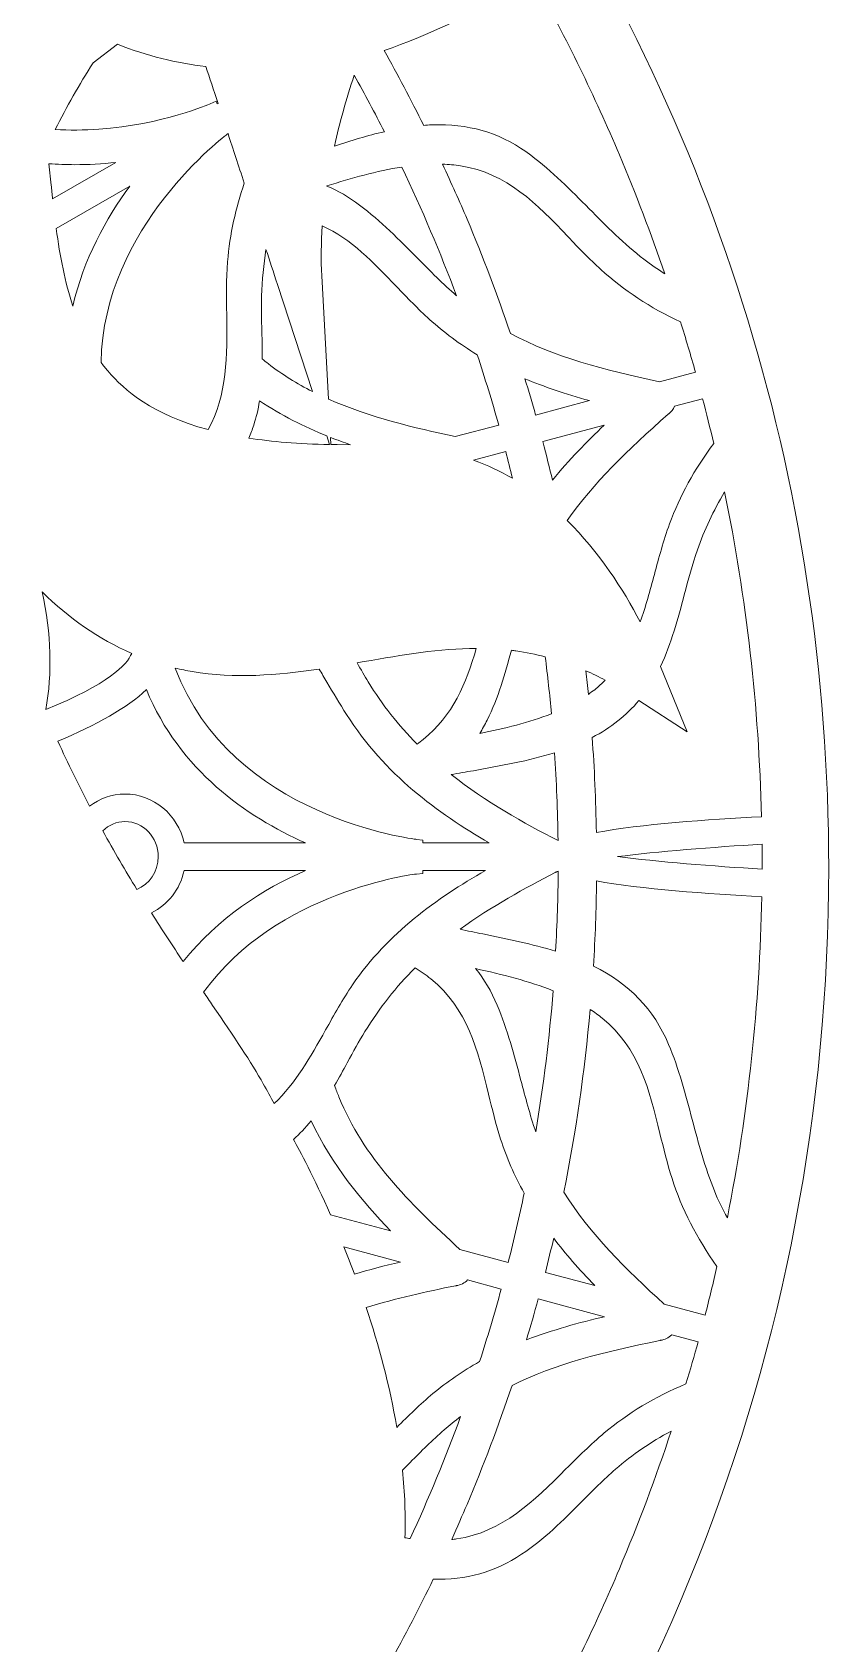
# Model space of a CAD drawing. Header units: millimetres. Extents: x 52 to 1305, y -358 to -18.
# Drawn here: x 1244.2 to 1304.7, y -247.4 to -125.2 of the extents above; entities that cross this region are included whole.
import ezdxf

# ---------------------------------------------------------------- set-up
doc = ezdxf.new("R2010")
doc.units = ezdxf.units.MM
doc.header["$MEASUREMENT"] = 0
doc.layers.add('Layer 1', color=7, linetype='Continuous')

msp = doc.modelspace()

# ---------------------------------------------------------------- linework, layer by layer
at = {"layer": 'Layer 1', "lineweight": 0}
for points, knots in [([(1304.68, -188.57), (1304.68, -159.12), (1295.81, -130.94), (1279.01, -107.05), (1283.1, -100.41), (1286.58, -96), (1286.61, -95.95), (1286.61, -95.95), (1290.7, -90.78), (1290.7, -90.78), (1290.7, -90.78), (1284.61, -93.28), (1284.61, -93.28), (1284.56, -93.3), (1279.24, -95.46), (1271.73, -97.57), (1268.94, -94.23), (1266.03, -91.04), (1263.06, -88.07), (1236.21, -61.22), (1200.52, -46.44), (1162.56, -46.44), (1124.59, -46.44), (1088.9, -61.22), (1062.06, -88.07), (1057.01, -93.11), (1052.29, -98.6), (1048.02, -104.39), (1041.03, -104.93), (1034.76, -102.76), (1031.22, -98.57), (1029.47, -96.5), (1028.57, -94.13), (1028.69, -91.89), (1028.92, -87.87), (1032.85, -84.07), (1036.95, -83.93), (1038.88, -83.85), (1040.82, -84.64), (1042.27, -86.07), (1043.69, -87.48), (1047.21, -91.36), (1047.25, -91.4), (1047.25, -91.4), (1047.77, -91.98), (1047.77, -91.98), (1047.77, -91.98), (1047.82, -91.2), (1047.82, -91.2), (1048.1, -86.29), (1045.92, -81.56), (1041.99, -78.56), (1037.98, -75.49), (1032.7, -74.63), (1027.86, -76.27), (1017.67, -79.74), (1011.92, -92.52), (1014.35, -100.54), (1016.61, -107.97), (1024.67, -117.36), (1037.04, -120.4), (1037.25, -120.46), (1037.47, -120.51), (1037.7, -120.56), (1026.4, -141.23), (1020.43, -164.74), (1020.43, -188.57), (1020.43, -211.7), (1026.07, -234.6), (1036.75, -254.82), (1036.75, -254.82), (1024.3, -262.34), (1024.3, -262.34), (1024.3, -262.34), (1048.6, -269.83), (1048.6, -269.83), (1047.35, -271.11), (1047.18, -273.16), (1048.29, -274.63), (1048.29, -274.63), (1048.56, -274.99), (1048.56, -274.99), (1049.07, -275.67), (1049.78, -276.14), (1050.6, -276.34), (1050.72, -276.37), (1050.85, -276.4), (1050.97, -276.41), (1051.94, -276.55), (1052.91, -276.3), (1053.69, -275.7), (1053.69, -275.7), (1053.83, -275.59), (1053.83, -275.59), (1053.83, -275.59), (1054.35, -301.27), (1054.35, -301.27), (1054.35, -301.27), (1064.24, -291.96), (1064.24, -291.96), (1064.47, -291.91), (1064.69, -291.87), (1064.92, -291.83), (1071.93, -298.46), (1079.51, -304.31), (1087.55, -309.32), (1087.48, -309.43), (1087.41, -309.54), (1087.35, -309.64), (1087.99, -309.92), (1088.63, -310.2), (1089.27, -310.5), (1089.28, -310.47), (1089.3, -310.44), (1089.32, -310.41), (1111.24, -323.62), (1136.42, -330.7), (1162.56, -330.7), (1172.85, -330.7), (1183.13, -329.59), (1193.13, -327.41), (1192.28, -342.47), (1201.08, -352.33), (1205.89, -355.45), (1207.12, -356.25), (1208.57, -356.86), (1210.19, -357.26), (1211.65, -357.61), (1213.26, -357.8), (1214.93, -357.8), (1221.3, -357.8), (1228.65, -355.1), (1232.81, -349.02), (1235.7, -344.8), (1236.33, -339.46), (1234.49, -334.75), (1232.68, -330.12), (1228.76, -326.72), (1223.98, -325.65), (1223.98, -325.65), (1223.23, -325.48), (1223.23, -325.48), (1223.23, -325.48), (1223.63, -326.15), (1223.63, -326.15), (1223.66, -326.19), (1226.41, -330.66), (1227.37, -332.42), (1228.35, -334.21), (1228.57, -336.3), (1227.97, -338.15), (1226.73, -342.02), (1222.06, -344.79), (1218.18, -343.97), (1218.17, -343.97), (1217.27, -343.8), (1216.67, -343.47), (1215.02, -342.73), (1213.54, -341.42), (1212.39, -339.68), (1209.4, -335.19), (1209, -328.64), (1211.31, -322.14), (1230.62, -315.11), (1247.88, -304.12), (1262.64, -289.48), (1263, -289.15), (1263.36, -288.83), (1263.72, -288.5), (1263.72, -288.5), (1263.67, -288.45), (1263.67, -288.45), (1263.71, -288.41), (1263.75, -288.37), (1263.79, -288.33), (1263.79, -288.36), (1263.8, -288.39), (1263.81, -288.42), (1264.54, -287.74), (1265.28, -287.05), (1266, -286.36), (1265.98, -286.28), (1265.96, -286.19), (1265.94, -286.1), (1290.96, -259.62), (1304.68, -225.15), (1304.68, -188.57)], [0, 0, 0, 0, 1, 1, 1, 2, 2, 2, 3, 3, 3, 4, 4, 4, 5, 5, 5, 6, 6, 6, 7, 7, 7, 8, 8, 8, 9, 9, 9, 10, 10, 10, 11, 11, 11, 12, 12, 12, 13, 13, 13, 14, 14, 14, 15, 15, 15, 16, 16, 16, 17, 17, 17, 18, 18, 18, 19, 19, 19, 20, 20, 20, 21, 21, 21, 22, 22, 22, 23, 23, 23, 24, 24, 24, 25, 25, 25, 26, 26, 26, 27, 27, 27, 28, 28, 28, 29, 29, 29, 30, 30, 30, 31, 31, 31, 32, 32, 32, 33, 33, 33, 34, 34, 34, 35, 35, 35, 36, 36, 36, 37, 37, 37, 38, 38, 38, 39, 39, 39, 40, 40, 40, 41, 41, 41, 42, 42, 42, 43, 43, 43, 44, 44, 44, 45, 45, 45, 46, 46, 46, 47, 47, 47, 48, 48, 48, 49, 49, 49, 50, 50, 50, 51, 51, 51, 52, 52, 52, 53, 53, 53, 54, 54, 54, 55, 55, 55, 56, 56, 56, 57, 57, 57, 58, 58, 58, 59, 59, 59, 60, 60, 60, 61, 61, 61, 62, 62, 62, 62]), ([(1282.41, -121.38), (1284.78, -125.66), (1286.93, -130.07), (1288.8, -134.49), (1290.05, -137.44), (1291.2, -140.47), (1292.25, -143.51), (1291.69, -143.16), (1291.17, -142.8), (1290.66, -142.41), (1289.17, -141.26), (1287.81, -139.89), (1286.5, -138.57), (1285.12, -137.18), (1283.69, -135.74), (1282.08, -134.52), (1280.03, -132.96), (1277.74, -132.2), (1275.1, -132.2), (1274.72, -132.2), (1274.34, -132.22), (1273.95, -132.25), (1272.97, -130.29), (1271.96, -128.39), (1270.95, -126.58), (1274.09, -125.5), (1278.79, -123.23), (1282.41, -121.38)], [0, 0, 0, 0, 1, 1, 1, 2, 2, 2, 3, 3, 3, 4, 4, 4, 5, 5, 5, 6, 6, 6, 7, 7, 7, 8, 8, 8, 9, 9, 9, 9]), ([(1248.87, -127.5), (1248.87, -127.5), (1250.71, -126.1), (1250.71, -126.1), (1252.96, -127), (1255.2, -127.51), (1257.41, -127.79), (1257.7, -128.65), (1258.01, -129.58), (1258.34, -130.58), (1258.34, -130.58), (1258.28, -130.62), (1258.28, -130.62), (1258.28, -130.62), (1258.2, -130.42), (1258.2, -130.42), (1258.2, -130.42), (1257.75, -130.61), (1257.75, -130.61), (1257.72, -130.63), (1254.1, -132.2), (1249.3, -132.54), (1248.16, -132.62), (1247.06, -132.62), (1245.99, -132.56), (1246.85, -130.85), (1247.81, -129.16), (1248.87, -127.5)], [0, 0, 0, 0, 1, 1, 1, 2, 2, 2, 3, 3, 3, 4, 4, 4, 5, 5, 5, 6, 6, 6, 7, 7, 7, 8, 8, 8, 9, 9, 9, 9]), ([(1270.96, -132.73), (1269.7, -133.02), (1268.43, -133.41), (1267.17, -133.82), (1267.57, -132.03), (1268.08, -130.23), (1268.67, -128.45), (1269.48, -129.89), (1270.25, -131.33), (1270.96, -132.73)], [0, 0, 0, 0, 1, 1, 1, 2, 2, 2, 3, 3, 3, 3]), ([(1259.1, -132.87), (1259.48, -134.04), (1259.89, -135.29), (1260.33, -136.63), (1259.69, -138.5), (1259.23, -140.48), (1259.07, -142.6), (1258.96, -143.93), (1258.98, -145.28), (1259, -146.59), (1259.03, -149.71), (1259.06, -152.68), (1257.58, -155.33), (1253.33, -154.18), (1251.25, -152.37), (1249.98, -150.88), (1249.8, -150.67), (1249.63, -150.46), (1249.47, -150.24), (1249.6, -139.97), (1258.96, -132.97), (1259.07, -132.89), (1259.07, -132.89), (1259.1, -132.87), (1259.1, -132.87)], [0, 0, 0, 0, 1, 1, 1, 2, 2, 2, 3, 3, 3, 4, 4, 4, 5, 5, 5, 6, 6, 6, 7, 7, 7, 8, 8, 8, 8]), ([(1245.79, -137.83), (1245.75, -137.48), (1245.71, -137.13), (1245.68, -136.78), (1245.68, -136.78), (1245.51, -135.16), (1245.51, -135.16), (1246.15, -135.2), (1246.81, -135.23), (1247.48, -135.23), (1248.5, -135.23), (1249.54, -135.17), (1250.59, -135.06), (1250.59, -135.06), (1245.79, -137.83), (1245.79, -137.83)], [0, 0, 0, 0, 1, 1, 1, 2, 2, 2, 3, 3, 3, 4, 4, 4, 5, 5, 5, 5]), ([(1273.49, -142.34), (1272.11, -140.95), (1270.69, -139.52), (1269.08, -138.29), (1268.28, -137.69), (1267.46, -137.21), (1266.6, -136.85), (1266.6, -136.84), (1266.6, -136.84), (1266.6, -136.84), (1268.48, -136.26), (1270.39, -135.7), (1272.28, -135.41), (1273.81, -138.62), (1275.21, -141.9), (1276.44, -145.18), (1275.41, -144.27), (1274.44, -143.3), (1273.49, -142.34)], [0, 0, 0, 0, 1, 1, 1, 2, 2, 2, 3, 3, 3, 4, 4, 4, 5, 5, 5, 6, 6, 6, 6]), ([(1291.83, -151.71), (1287.65, -150.78), (1283.9, -149.85), (1280.53, -148.04), (1279.54, -145.12), (1278.44, -142.2), (1277.24, -139.37), (1276.67, -138.02), (1276.05, -136.65), (1275.37, -135.19), (1275.85, -135.21), (1276.3, -135.25), (1276.73, -135.32), (1280.28, -135.87), (1282.52, -138.21), (1284.9, -140.7), (1285.69, -141.53), (1286.51, -142.39), (1287.4, -143.19), (1289.14, -144.77), (1291.12, -146.08), (1293.44, -147.16), (1293.83, -148.42), (1294.21, -149.7), (1294.57, -150.98), (1294.57, -150.98), (1291.83, -151.71), (1291.83, -151.71)], [0, 0, 0, 0, 1, 1, 1, 2, 2, 2, 3, 3, 3, 4, 4, 4, 5, 5, 5, 6, 6, 6, 7, 7, 7, 8, 8, 8, 9, 9, 9, 9]), ([(1247.32, -145.97), (1246.73, -144.17), (1246.35, -142.19), (1246.06, -140.08), (1246.06, -140.08), (1251.64, -136.86), (1251.64, -136.86), (1249.83, -139.33), (1248.14, -142.41), (1247.32, -145.97)], [0, 0, 0, 0, 1, 1, 1, 2, 2, 2, 3, 3, 3, 3]), ([(1276.34, -155.86), (1273.24, -155.18), (1269.88, -154.42), (1266.72, -153.01), (1266.72, -153.01), (1266.21, -143.67), (1266.21, -143.67), (1266.14, -142.42), (1266.16, -141.15), (1266.25, -139.86), (1268.45, -140.88), (1270.13, -142.64), (1271.89, -144.48), (1272.69, -145.31), (1273.51, -146.17), (1274.39, -146.97), (1275.49, -147.96), (1276.68, -148.84), (1278.01, -149.65), (1278.59, -151.41), (1279.14, -153.2), (1279.64, -154.98), (1279.64, -154.98), (1276.34, -155.86), (1276.34, -155.86)], [0, 0, 0, 0, 1, 1, 1, 2, 2, 2, 3, 3, 3, 4, 4, 4, 5, 5, 5, 6, 6, 6, 7, 7, 7, 8, 8, 8, 8]), ([(1262.16, -150.34), (1262, -150.22), (1261.85, -150.09), (1261.7, -149.96), (1261.7, -149.28), (1261.68, -148.59), (1261.67, -147.92), (1261.64, -146.96), (1261.62, -146.06), (1261.65, -145.19), (1261.68, -143.98), (1261.8, -142.81), (1261.98, -141.66), (1262.26, -142.51), (1262.55, -143.4), (1262.85, -144.31), (1262.85, -144.31), (1265.5, -152.44), (1265.5, -152.44), (1264.34, -151.85), (1263.22, -151.16), (1262.16, -150.34)], [0, 0, 0, 0, 1, 1, 1, 2, 2, 2, 3, 3, 3, 4, 4, 4, 5, 5, 5, 6, 6, 6, 7, 7, 7, 7]), ([(1282.44, -154.23), (1282.18, -153.31), (1281.91, -152.39), (1281.63, -151.47), (1283.07, -152.07), (1284.67, -152.61), (1286.53, -153.13), (1286.53, -153.13), (1282.44, -154.23), (1282.44, -154.23)], [0, 0, 0, 0, 1, 1, 1, 2, 2, 2, 3, 3, 3, 3]), ([(1266.81, -156.46), (1264.45, -156.42), (1262.42, -156.24), (1260.67, -155.97), (1260.81, -155.65), (1260.94, -155.32), (1261.05, -154.98), (1261.05, -154.98), (1261.05, -154.98), (1261.05, -154.98), (1261.24, -154.41), (1261.38, -153.81), (1261.49, -153.14), (1263.14, -154.25), (1264.87, -155.11), (1266.6, -155.81), (1266.6, -155.81), (1266.81, -156.46), (1266.81, -156.46)], [0, 0, 0, 0, 1, 1, 1, 2, 2, 2, 3, 3, 3, 4, 4, 4, 5, 5, 5, 6, 6, 6, 6]), ([(1292.6, -162.48), (1292.14, -163.75), (1291.79, -165.05), (1291.45, -166.31), (1291.12, -167.55), (1290.79, -168.77), (1290.37, -169.92), (1289.07, -167.42), (1287.26, -164.61), (1284.83, -162.22), (1286.85, -159.38), (1289.37, -156.92), (1292.49, -154.16), (1292.51, -154.15), (1292.53, -154.13), (1292.54, -154.12), (1292.73, -153.98), (1292.88, -153.79), (1292.98, -153.56), (1292.98, -153.56), (1295.11, -152.99), (1295.11, -152.99), (1295.4, -154.09), (1295.68, -155.22), (1295.96, -156.37), (1294.48, -158.36), (1293.38, -160.36), (1292.6, -162.48)], [0, 0, 0, 0, 1, 1, 1, 2, 2, 2, 3, 3, 3, 4, 4, 4, 5, 5, 5, 6, 6, 6, 7, 7, 7, 8, 8, 8, 9, 9, 9, 9]), ([(1287.64, -154.99), (1286.34, -156.23), (1284.97, -157.62), (1283.72, -159.16), (1283.5, -158.26), (1283.26, -157.3), (1282.98, -156.24), (1282.98, -156.24), (1287.64, -154.99), (1287.64, -154.99)], [0, 0, 0, 0, 1, 1, 1, 2, 2, 2, 3, 3, 3, 3]), ([(1268.38, -156.47), (1268.38, -156.47), (1267.39, -156.46), (1267.39, -156.46), (1267.23, -156.46), (1267.06, -156.46), (1266.91, -156.46), (1266.91, -156.46), (1266.88, -155.92), (1266.88, -155.92), (1267.38, -156.12), (1267.89, -156.3), (1268.39, -156.47), (1268.39, -156.47), (1268.38, -156.47), (1268.38, -156.47)], [0, 0, 0, 0, 1, 1, 1, 2, 2, 2, 3, 3, 3, 4, 4, 4, 5, 5, 5, 5]), ([(1277.73, -157.65), (1277.73, -157.65), (1280.17, -156.99), (1280.17, -156.99), (1280.35, -157.67), (1280.51, -158.34), (1280.68, -159.02), (1279.76, -158.49), (1278.78, -158.02), (1277.73, -157.65)], [0, 0, 0, 0, 1, 1, 1, 2, 2, 2, 3, 3, 3, 3]), ([(1290.28, -175.88), (1290.28, -175.88), (1293.93, -178.26), (1293.93, -178.26), (1293.93, -178.26), (1291.91, -173.3), (1291.91, -173.3), (1292.74, -171.54), (1293.24, -169.67), (1293.72, -167.86), (1294.02, -166.73), (1294.33, -165.56), (1294.72, -164.45), (1295.24, -162.93), (1295.92, -161.49), (1296.78, -160.06), (1298.44, -168.1), (1299.38, -176.38), (1299.58, -184.69), (1295.55, -184.9), (1290.37, -185.27), (1287.05, -185.89), (1287.01, -183.44), (1286.9, -181.01), (1286.73, -178.68), (1288.15, -177.94), (1289.32, -177.01), (1290.28, -175.88)], [0, 0, 0, 0, 1, 1, 1, 2, 2, 2, 3, 3, 3, 4, 4, 4, 5, 5, 5, 6, 6, 6, 7, 7, 7, 8, 8, 8, 9, 9, 9, 9]), ([(1245, -167.64), (1247, -169.63), (1249.3, -171.22), (1251.79, -172.3), (1251.43, -173.18), (1250, -174.64), (1245.27, -176.57), (1245.77, -173.81), (1245.68, -170.82), (1245, -167.64)], [0, 0, 0, 0, 1, 1, 1, 2, 2, 2, 3, 3, 3, 3]), ([(1269.42, -172.93), (1272.35, -172.42), (1275.17, -171.93), (1277.94, -171.92), (1277.16, -174.58), (1276.17, -177.03), (1273.91, -178.83), (1273.77, -178.95), (1273.61, -179.06), (1273.44, -179.18), (1272.03, -177.75), (1270.81, -176.21), (1269.74, -174.46), (1269.46, -174.02), (1269.18, -173.53), (1268.9, -173.02), (1269.07, -172.99), (1269.24, -172.96), (1269.42, -172.93)], [0, 0, 0, 0, 1, 1, 1, 2, 2, 2, 3, 3, 3, 4, 4, 4, 5, 5, 5, 6, 6, 6, 6]), ([(1283.64, -176.88), (1281.94, -177.55), (1280.05, -178), (1278.2, -178.38), (1278.4, -178.06), (1278.59, -177.72), (1278.76, -177.37), (1279.61, -175.67), (1280.12, -173.85), (1280.6, -172.07), (1280.72, -172.09), (1280.84, -172.1), (1280.95, -172.12), (1281.7, -172.23), (1282.44, -172.38), (1283.17, -172.56), (1283.35, -174), (1283.51, -175.44), (1283.64, -176.88)], [0, 0, 0, 0, 1, 1, 1, 2, 2, 2, 3, 3, 3, 4, 4, 4, 5, 5, 5, 6, 6, 6, 6]), ([(1273.87, -186.68), (1273.87, -186.68), (1273.89, -186.46), (1273.89, -186.46), (1273.89, -186.46), (1273.4, -186.41), (1273.4, -186.41), (1273.26, -186.39), (1259.33, -184.75), (1255.09, -173.42), (1255.52, -173.52), (1255.95, -173.61), (1256.38, -173.68), (1259.62, -174.23), (1262.84, -173.96), (1266.01, -173.49), (1266.21, -173.82), (1266.4, -174.15), (1266.6, -174.49), (1267.08, -175.28), (1267.57, -176.11), (1268.09, -176.93), (1271.03, -181.52), (1274.96, -184.39), (1278.92, -186.68), (1278.92, -186.68), (1273.87, -186.68), (1273.87, -186.68)], [0, 0, 0, 0, 1, 1, 1, 2, 2, 2, 3, 3, 3, 4, 4, 4, 5, 5, 5, 6, 6, 6, 7, 7, 7, 8, 8, 8, 9, 9, 9, 9]), ([(1286.44, -175.41), (1286.38, -174.81), (1286.31, -174.22), (1286.25, -173.62), (1286.75, -173.84), (1287.24, -174.08), (1287.72, -174.33), (1287.47, -174.58), (1287.21, -174.82), (1286.92, -175.06), (1286.77, -175.17), (1286.61, -175.29), (1286.44, -175.41)], [0, 0, 0, 0, 1, 1, 1, 2, 2, 2, 3, 3, 3, 4, 4, 4, 4]), ([(1255.77, -186.68), (1255.3, -184.54), (1253.44, -182.97), (1251.28, -182.97), (1250.28, -182.97), (1249.35, -183.31), (1248.59, -183.89), (1247.76, -182.3), (1246.95, -180.66), (1246.19, -178.96), (1249.11, -177.73), (1251.46, -176.43), (1252.9, -175.05), (1255.45, -181.18), (1260.48, -184.69), (1264.98, -186.68), (1264.98, -186.68), (1255.77, -186.68), (1255.77, -186.68)], [0, 0, 0, 0, 1, 1, 1, 2, 2, 2, 3, 3, 3, 4, 4, 4, 5, 5, 5, 6, 6, 6, 6]), ([(1276.03, -181.5), (1276.59, -181.4), (1277.16, -181.29), (1277.72, -181.2), (1279.78, -180.83), (1281.92, -180.45), (1283.88, -179.84), (1284.02, -182), (1284.11, -184.24), (1284.14, -186.5), (1281.57, -185.18), (1278.65, -183.56), (1276.03, -181.5)], [0, 0, 0, 0, 1, 1, 1, 2, 2, 2, 3, 3, 3, 4, 4, 4, 4]), ([(1252.18, -190.21), (1251.32, -188.79), (1250.45, -187.31), (1249.59, -185.76), (1250.04, -185.33), (1250.63, -185.06), (1251.28, -185.06), (1252.67, -185.06), (1253.8, -186.25), (1253.8, -187.72), (1253.8, -188.86), (1253.12, -189.82), (1252.18, -190.21)], [0, 0, 0, 0, 1, 1, 1, 2, 2, 2, 3, 3, 3, 4, 4, 4, 4]), ([(1288.65, -187.72), (1291.63, -187.34), (1295.96, -186.99), (1299.62, -186.78), (1299.62, -187.22), (1299.62, -187.67), (1299.62, -188.11), (1299.62, -188.3), (1299.62, -188.48), (1299.62, -188.67), (1295.97, -188.45), (1291.64, -188.1), (1288.65, -187.72)], [0, 0, 0, 0, 1, 1, 1, 2, 2, 2, 3, 3, 3, 4, 4, 4, 4]), ([(1253.29, -191.99), (1254.52, -191.37), (1255.46, -190.2), (1255.77, -188.77), (1255.77, -188.77), (1264.99, -188.77), (1264.99, -188.77), (1261.79, -190.17), (1258.34, -192.35), (1255.69, -195.68), (1254.91, -194.52), (1254.11, -193.29), (1253.29, -191.99)], [0, 0, 0, 0, 1, 1, 1, 2, 2, 2, 3, 3, 3, 4, 4, 4, 4]), ([(1262.6, -206.45), (1262.33, -205.96), (1262.06, -205.46), (1261.77, -204.95), (1260.9, -203.37), (1259.52, -201.35), (1257.93, -199.01), (1257.71, -198.68), (1257.48, -198.34), (1257.25, -198), (1262.79, -190.3), (1273.28, -189.05), (1273.4, -189.04), (1273.4, -189.04), (1273.89, -188.99), (1273.89, -188.99), (1273.89, -188.99), (1273.87, -188.77), (1273.87, -188.77), (1273.87, -188.77), (1278.64, -188.77), (1278.64, -188.77), (1274.92, -190.89), (1271.26, -193.49), (1268.55, -197.44), (1267.8, -198.55), (1267.14, -199.73), (1266.5, -200.87), (1265.33, -202.94), (1264.21, -204.93), (1262.6, -206.45)], [0, 0, 0, 0, 1, 1, 1, 2, 2, 2, 3, 3, 3, 4, 4, 4, 5, 5, 5, 6, 6, 6, 7, 7, 7, 8, 8, 8, 9, 9, 9, 10, 10, 10, 10]), ([(1283.96, -194.9), (1282.19, -194.35), (1280.28, -193.96), (1278.43, -193.58), (1277.86, -193.47), (1277.28, -193.35), (1276.71, -193.23), (1279.07, -191.5), (1281.66, -190.1), (1283.93, -188.93), (1283.95, -188.91), (1283.97, -188.9), (1283.99, -188.89), (1284.04, -188.87), (1284.1, -188.84), (1284.15, -188.81), (1284.14, -190.79), (1284.07, -192.83), (1283.96, -194.9)], [0, 0, 0, 0, 1, 1, 1, 2, 2, 2, 3, 3, 3, 4, 4, 4, 5, 5, 5, 6, 6, 6, 6]), ([(1296.01, -213.08), (1295.29, -211.33), (1294.8, -209.47), (1294.32, -207.67), (1293.82, -205.78), (1293.31, -203.82), (1292.53, -201.96), (1291.41, -199.31), (1289.55, -197.36), (1286.83, -196.02), (1286.96, -193.87), (1287.04, -191.7), (1287.06, -189.56), (1290.38, -190.18), (1295.57, -190.55), (1299.6, -190.76), (1299.44, -198.97), (1298.57, -207.15), (1296.99, -215.12), (1296.61, -214.44), (1296.29, -213.77), (1296.01, -213.08)], [0, 0, 0, 0, 1, 1, 1, 2, 2, 2, 3, 3, 3, 4, 4, 4, 5, 5, 5, 6, 6, 6, 7, 7, 7, 7]), ([(1276.7, -217.52), (1272.79, -213.93), (1269.4, -210.56), (1267.51, -205.94), (1267.4, -205.69), (1267.3, -205.42), (1267.18, -205.09), (1267.51, -204.51), (1267.84, -203.92), (1268.15, -203.35), (1268.6, -202.51), (1269.03, -201.72), (1269.49, -200.98), (1270.61, -199.18), (1271.85, -197.6), (1273.29, -196.15), (1273.73, -196.42), (1274.12, -196.7), (1274.48, -196.99), (1277.28, -199.24), (1278.05, -202.39), (1278.87, -205.74), (1279.14, -206.85), (1279.42, -208.01), (1279.78, -209.14), (1280.24, -210.56), (1280.82, -211.9), (1281.57, -213.26), (1281.21, -215.01), (1280.8, -216.77), (1280.36, -218.5), (1280.36, -218.5), (1276.7, -217.52), (1276.7, -217.52)], [0, 0, 0, 0, 1, 1, 1, 2, 2, 2, 3, 3, 3, 4, 4, 4, 5, 5, 5, 6, 6, 6, 7, 7, 7, 8, 8, 8, 9, 9, 9, 10, 10, 10, 11, 11, 11, 11]), ([(1281.32, -204.69), (1280.82, -202.79), (1280.3, -200.84), (1279.52, -198.98), (1279.08, -197.94), (1278.54, -197.02), (1277.88, -196.21), (1279.89, -196.66), (1281.92, -197.16), (1283.77, -197.89), (1283.49, -201.45), (1283.05, -205.04), (1282.45, -208.6), (1282.01, -207.31), (1281.66, -205.98), (1281.32, -204.69)], [0, 0, 0, 0, 1, 1, 1, 2, 2, 2, 3, 3, 3, 4, 4, 4, 5, 5, 5, 5]), ([(1292.19, -221.67), (1289.31, -219.02), (1286.57, -216.37), (1284.58, -213.16), (1285.49, -208.64), (1286.17, -203.99), (1286.58, -199.31), (1286.91, -199.53), (1287.21, -199.74), (1287.49, -199.97), (1290.29, -202.22), (1291.06, -205.38), (1291.87, -208.72), (1292.15, -209.84), (1292.43, -210.99), (1292.79, -212.13), (1293.53, -214.45), (1294.65, -216.64), (1296.2, -218.81), (1295.92, -220.03), (1295.62, -221.27), (1295.3, -222.51), (1295.3, -222.51), (1292.19, -221.67), (1292.19, -221.67)], [0, 0, 0, 0, 1, 1, 1, 2, 2, 2, 3, 3, 3, 4, 4, 4, 5, 5, 5, 6, 6, 6, 7, 7, 7, 8, 8, 8, 8]), ([(1266.87, -214.89), (1265.62, -212.05), (1264.53, -210.01), (1264.07, -209.18), (1264.07, -209.17), (1264.08, -209.17), (1264.08, -209.16), (1264.53, -208.76), (1264.97, -208.3), (1265.4, -207.76), (1267, -211.14), (1269.31, -213.91), (1271.44, -216.11), (1271.44, -216.11), (1266.87, -214.89), (1266.87, -214.89)], [0, 0, 0, 0, 1, 1, 1, 2, 2, 2, 3, 3, 3, 4, 4, 4, 5, 5, 5, 5]), ([(1267.89, -217.32), (1267.89, -217.32), (1272.18, -218.47), (1272.18, -218.47), (1270.97, -218.75), (1269.81, -219.06), (1268.7, -219.39), (1268.43, -218.68), (1268.16, -217.98), (1267.89, -217.32)], [0, 0, 0, 0, 1, 1, 1, 2, 2, 2, 3, 3, 3, 3]), ([(1283.18, -219.26), (1283.4, -218.38), (1283.61, -217.52), (1283.81, -216.67), (1284.69, -217.83), (1285.72, -219), (1286.94, -220.26), (1286.94, -220.26), (1283.18, -219.26), (1283.18, -219.26)], [0, 0, 0, 0, 1, 1, 1, 2, 2, 2, 3, 3, 3, 3]), ([(1274.65, -228.45), (1273.68, -229.26), (1272.78, -230.15), (1271.9, -231.02), (1271.36, -227.84), (1270.53, -224.75), (1269.59, -221.93), (1271.85, -221.22), (1274.14, -220.72), (1276.37, -220.27), (1276.39, -220.27), (1276.41, -220.26), (1276.43, -220.26), (1276.74, -220.22), (1277.05, -220.07), (1277.27, -219.83), (1277.27, -219.83), (1279.83, -220.52), (1279.83, -220.52), (1279.32, -222.39), (1278.77, -224.24), (1278.19, -226.02), (1276.9, -226.75), (1275.73, -227.54), (1274.65, -228.45)], [0, 0, 0, 0, 1, 1, 1, 2, 2, 2, 3, 3, 3, 4, 4, 4, 5, 5, 5, 6, 6, 6, 7, 7, 7, 8, 8, 8, 8]), ([(1282.64, -221.27), (1282.64, -221.27), (1287.67, -222.62), (1287.67, -222.62), (1285.77, -223.06), (1283.73, -223.62), (1281.75, -224.37), (1282.04, -223.39), (1282.34, -222.37), (1282.64, -221.27)], [0, 0, 0, 0, 1, 1, 1, 2, 2, 2, 3, 3, 3, 3]), ([(1287.65, -231.44), (1286.62, -232.3), (1285.67, -233.25), (1284.74, -234.17), (1282.28, -236.63), (1279.95, -238.95), (1276.44, -239.48), (1276.32, -239.5), (1276.2, -239.51), (1276.07, -239.53), (1276.51, -238.55), (1276.88, -237.69), (1277.24, -236.86), (1278.47, -233.94), (1279.62, -230.9), (1280.65, -227.83), (1283.97, -226.21), (1287.54, -225.29), (1291.86, -224.43), (1291.89, -224.42), (1291.91, -224.42), (1291.92, -224.41), (1292.24, -224.37), (1292.54, -224.22), (1292.77, -223.99), (1292.77, -223.99), (1294.77, -224.52), (1294.77, -224.52), (1294.49, -225.56), (1294.18, -226.63), (1293.85, -227.72), (1291.48, -228.71), (1289.45, -229.93), (1287.65, -231.44)], [0, 0, 0, 0, 1, 1, 1, 2, 2, 2, 3, 3, 3, 4, 4, 4, 5, 5, 5, 6, 6, 6, 7, 7, 7, 8, 8, 8, 9, 9, 9, 10, 10, 10, 11, 11, 11, 11]), ([(1272.34, -234.26), (1272.54, -234.06), (1272.73, -233.86), (1272.93, -233.67), (1273.75, -232.84), (1274.6, -231.98), (1275.5, -231.21), (1275.9, -230.86), (1276.31, -230.53), (1276.75, -230.2), (1275.6, -233.33), (1274.32, -236.43), (1272.92, -239.45), (1272.79, -239.43), (1272.65, -239.41), (1272.52, -239.39), (1272.58, -237.68), (1272.51, -235.96), (1272.34, -234.26)], [0, 0, 0, 0, 1, 1, 1, 2, 2, 2, 3, 3, 3, 4, 4, 4, 5, 5, 5, 6, 6, 6, 6]), ([(1277.11, -251.5), (1274.66, -250.35), (1272.76, -249.51), (1271.33, -248.96), (1272.52, -246.81), (1273.64, -244.65), (1274.67, -242.53), (1277.15, -242.6), (1279.35, -241.98), (1281.38, -240.64), (1283.09, -239.51), (1284.54, -238.06), (1285.93, -236.65), (1286.76, -235.82), (1287.61, -234.96), (1288.5, -234.19), (1289.78, -233.08), (1291.17, -232.13), (1292.73, -231.29), (1291.56, -234.81), (1290.24, -238.32), (1288.8, -241.74), (1287.02, -245.96), (1284.98, -250.16), (1282.74, -254.25), (1280.83, -253.28), (1278.85, -252.31), (1277.11, -251.5)], [0, 0, 0, 0, 1, 1, 1, 2, 2, 2, 3, 3, 3, 4, 4, 4, 5, 5, 5, 6, 6, 6, 7, 7, 7, 8, 8, 8, 9, 9, 9, 9])]:
    msp.add_open_spline(points, degree=3, knots=knots, dxfattribs=at)

doc.saveas('drawing.dxf')
